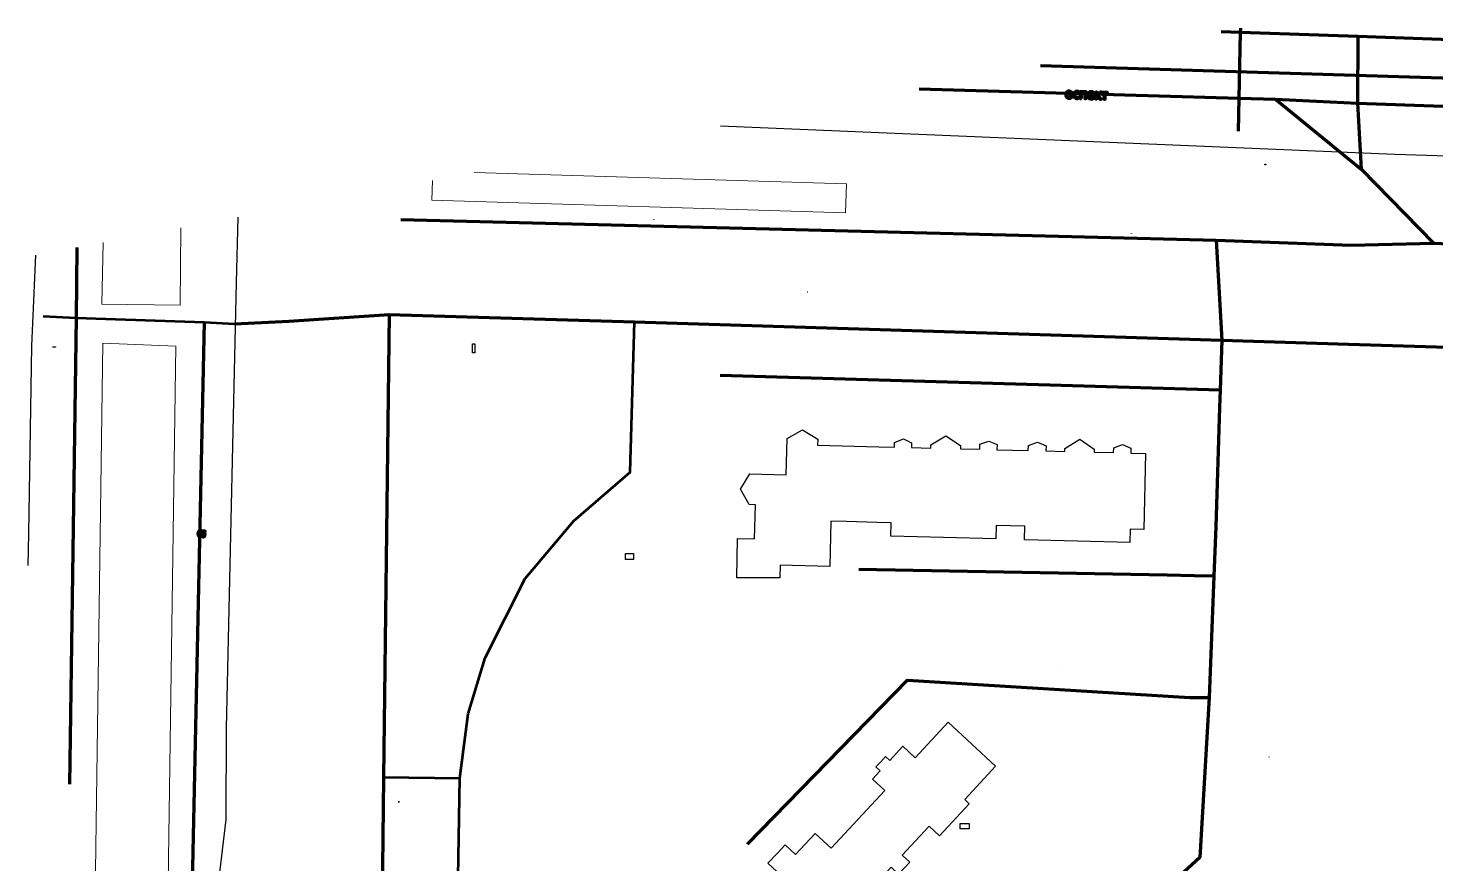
# Model space of a CAD drawing. Header units: centimetres. Extents: x 26.9 to 124.4, y 28.5 to 87.2.
# Drawn here: x 26.88 to 72.88, y 58.66 to 85.98 of the extents above; entities that cross this region are included whole.
import ezdxf
from ezdxf.lldxf.tags import DXFTag

# ---------------------------------------------------------------- set-up
doc = ezdxf.new("R2010")
doc.units = ezdxf.units.CM
doc.header["$MEASUREMENT"] = 0
doc.header["$XCLIPFRAME"] = 0
doc.layers.add('layer 1', color=7, linetype='Continuous')
tags = doc.linetypes.add('New Line11', pattern=[0.5, 0.1, -0.2, 0.1, -0.1]).pattern_tags.tags
tags[10:11] = [DXFTag(74, 4), DXFTag(75, 0), DXFTag(340, '0'), DXFTag(46, 1.0), DXFTag(50, 0.0), DXFTag(44, 0.0), DXFTag(45, 0.0)]
tags[8:9] = [DXFTag(74, 4), DXFTag(75, 0), DXFTag(340, '0'), DXFTag(46, 1.0), DXFTag(50, 0.0), DXFTag(44, 0.0), DXFTag(45, 0.0)]
tags[6:7] = [DXFTag(74, 4), DXFTag(75, 0), DXFTag(340, '0'), DXFTag(46, 1.0), DXFTag(50, 0.0), DXFTag(44, 0.0), DXFTag(45, 0.0)]
tags[4:5] = [DXFTag(74, 4), DXFTag(75, 0), DXFTag(340, '0'), DXFTag(46, 1.0), DXFTag(50, 0.0), DXFTag(44, 0.0), DXFTag(45, 0.0)]
tags = doc.linetypes.add('New Line12', pattern=[0.5, 0.1, -0.2, 0.1, -0.1]).pattern_tags.tags
tags[10:11] = [DXFTag(74, 4), DXFTag(75, 0), DXFTag(340, '0'), DXFTag(46, 1.0), DXFTag(50, 0.0), DXFTag(44, 0.0), DXFTag(45, 0.0)]
tags[8:9] = [DXFTag(74, 4), DXFTag(75, 0), DXFTag(340, '0'), DXFTag(46, 1.0), DXFTag(50, 0.0), DXFTag(44, 0.0), DXFTag(45, 0.0)]
tags[6:7] = [DXFTag(74, 4), DXFTag(75, 0), DXFTag(340, '0'), DXFTag(46, 1.0), DXFTag(50, 0.0), DXFTag(44, 0.0), DXFTag(45, 0.0)]
tags[4:5] = [DXFTag(74, 4), DXFTag(75, 0), DXFTag(340, '0'), DXFTag(46, 1.0), DXFTag(50, 0.0), DXFTag(44, 0.0), DXFTag(45, 0.0)]
tags = doc.linetypes.add('New Line7', pattern=[0.5, 0.1, -0.2, 0.1, -0.1]).pattern_tags.tags
tags[10:11] = [DXFTag(74, 4), DXFTag(75, 0), DXFTag(340, '0'), DXFTag(46, 1.0), DXFTag(50, 0.0), DXFTag(44, 0.0), DXFTag(45, 0.0)]
tags[8:9] = [DXFTag(74, 4), DXFTag(75, 0), DXFTag(340, '0'), DXFTag(46, 1.0), DXFTag(50, 0.0), DXFTag(44, 0.0), DXFTag(45, 0.0)]
tags[6:7] = [DXFTag(74, 4), DXFTag(75, 0), DXFTag(340, '0'), DXFTag(46, 1.0), DXFTag(50, 0.0), DXFTag(44, 0.0), DXFTag(45, 0.0)]
tags[4:5] = [DXFTag(74, 4), DXFTag(75, 0), DXFTag(340, '0'), DXFTag(46, 1.0), DXFTag(50, 0.0), DXFTag(44, 0.0), DXFTag(45, 0.0)]
picture_1 = doc.add_image_def('image7.jpg', size_in_pixel=(188, 11))
picture_2 = doc.add_image_def('image9.jpg', size_in_pixel=(205, 148))
picture_3 = doc.add_image_def('image11.jpg', size_in_pixel=(1392, 1017))
picture_4 = doc.add_image_def('image12.jpg', size_in_pixel=(1546, 904))
picture_5 = doc.add_image_def('image14.jpg', size_in_pixel=(459, 27))
picture_6 = doc.add_image_def('image15.jpg', size_in_pixel=(426, 1501))
picture_7 = doc.add_image_def('image21.jpg', size_in_pixel=(25, 33))
picture_8 = doc.add_image_def('image24.jpg', size_in_pixel=(25, 33))
picture_9 = doc.add_image_def('image25.jpg', size_in_pixel=(25, 33))
picture_10 = doc.add_image_def('image33.jpg', size_in_pixel=(25, 33))
picture_11 = doc.add_image_def('image38.jpg', size_in_pixel=(25, 33))

msp = doc.modelspace()

# ---------------------------------------------------------------- linework, layer by layer
at = {"layer": 'layer 1', "color": 44, "lineweight": 211}
for points, knots in [([(70.333, 85.7), (70.333, 85.7), (66.498, 85.834), (66.498, 85.834), (66.498, 85.834), (66.498, 85.834), (65.862, 85.856), (65.862, 85.856)], [0, 0, 0, 0, 0.333333, 0.333333, 0.333333, 0.333333, 1, 1, 1, 1]), ([(55.996, 83.996), (55.996, 83.996), (66.45, 83.691), (66.45, 83.691), (66.45, 83.691), (66.45, 83.691), (67.639, 83.657), (67.639, 83.657), (67.639, 83.657), (67.639, 83.657), (70.32, 83.52), (70.32, 83.52)], [0, 0, 0, 0, 0.25, 0.25, 0.25, 0.25, 0.5, 0.5, 0.5, 0.5, 1, 1, 1, 1])]:
    msp.add_open_spline(points, degree=3, knots=knots, dxfattribs=at)
at = {"layer": 'layer 1', "color": 41, "lineweight": 211}
for points, knots in [([(70.333, 85.7), (70.333, 85.7), (66.498, 85.834), (66.498, 85.834), (66.498, 85.834), (66.498, 85.834), (65.862, 85.856), (65.862, 85.856)], [0, 0, 0, 0, 0.333333, 0.333333, 0.333333, 0.333333, 1, 1, 1, 1]), ([(55.996, 83.996), (55.996, 83.996), (66.45, 83.691), (66.45, 83.691), (66.45, 83.691), (66.45, 83.691), (67.639, 83.657), (67.639, 83.657), (67.639, 83.657), (67.639, 83.657), (70.32, 83.52), (70.32, 83.52)], [0, 0, 0, 0, 0.25, 0.25, 0.25, 0.25, 0.5, 0.5, 0.5, 0.5, 1, 1, 1, 1])]:
    msp.add_open_spline(points, degree=3, knots=knots, dxfattribs=at)
at = {"layer": 'layer 1', "color": 7, "lineweight": 120}
for points, knots in [([(66.426, 82.609), (66.426, 82.609), (66.45, 83.691), (66.45, 83.691), (66.45, 83.691), (66.45, 83.691), (66.498, 85.834), (66.498, 85.834), (66.498, 85.834), (66.498, 85.834), (66.501, 85.977), (66.501, 85.977)], [0, 0, 0, 0, 0.25, 0.25, 0.25, 0.25, 0.5, 0.5, 0.5, 0.5, 1, 1, 1, 1]), ([(33.623, 76.309), (33.623, 76.309), (35.401, 76.393), (35.401, 76.393), (35.401, 76.393), (35.401, 76.393), (38.679, 76.619), (38.679, 76.619), (38.679, 76.619), (38.679, 76.619), (46.689, 76.371), (46.689, 76.371), (46.689, 76.371), (46.689, 76.371), (65.884, 75.78), (65.884, 75.78), (65.884, 75.78), (65.884, 75.78), (70.02, 75.645), (70.02, 75.645), (70.02, 75.645), (70.02, 75.645), (89.423, 75.052), (89.423, 75.052), (89.423, 75.052), (89.423, 75.052), (90.117, 75.031), (90.117, 75.031), (90.117, 75.031), (90.117, 75.031), (91.102, 75), (91.102, 75), (91.102, 75), (91.102, 75), (100.907, 74.697), (100.907, 74.697), (100.907, 74.697), (100.907, 74.697), (106.338, 74.53), (106.338, 74.53), (106.338, 74.53), (106.338, 74.53), (120.588, 73.664), (120.588, 73.664)], [0, 0, 0, 0, 0.083333, 0.083333, 0.083333, 0.083333, 0.166667, 0.166667, 0.166667, 0.166667, 0.25, 0.25, 0.25, 0.25, 0.333333, 0.333333, 0.333333, 0.333333, 0.416667, 0.416667, 0.416667, 0.416667, 0.5, 0.5, 0.5, 0.5, 0.583333, 0.583333, 0.583333, 0.583333, 0.666667, 0.666667, 0.666667, 0.666667, 0.75, 0.75, 0.75, 0.75, 0.833333, 0.833333, 0.833333, 0.833333, 1, 1, 1, 1]), ([(38.679, 76.619), (38.679, 76.619), (38.494, 61.486), (38.494, 61.486), (38.494, 61.486), (38.494, 61.486), (38.481, 60.474), (38.481, 60.474), (38.481, 60.474), (38.481, 60.474), (38.424, 55.715), (38.424, 55.715), (38.424, 55.715), (38.424, 55.715), (38.397, 53.534), (38.397, 53.534), (38.397, 53.534), (38.397, 53.534), (37.912, 28.497), (37.912, 28.497)], [0, 0, 0, 0, 0.166667, 0.166667, 0.166667, 0.166667, 0.333333, 0.333333, 0.333333, 0.333333, 0.5, 0.5, 0.5, 0.5, 0.666667, 0.666667, 0.666667, 0.666667, 1, 1, 1, 1])]:
    msp.add_open_spline(points, degree=3, knots=knots, dxfattribs=at)
at = {"layer": 'layer 1', "color": 44, "lineweight": 211}
for points in [[(70.333, 85.7), (70.333, 85.7), (70.32, 83.52), (70.32, 83.52)], [(118.647, 83.96), (118.647, 83.96), (70.333, 85.7), (70.333, 85.7)], [(70.32, 83.52), (70.32, 83.52), (119.052, 81.811), (119.052, 81.811)]]:
    msp.add_open_spline(points, degree=3, dxfattribs=at)
at = {"layer": 'layer 1', "color": 41, "lineweight": 211}
for points in [[(70.333, 85.7), (70.333, 85.7), (70.32, 83.52), (70.32, 83.52)], [(118.647, 83.96), (118.647, 83.96), (70.333, 85.7), (70.333, 85.7)], [(70.32, 83.52), (70.32, 83.52), (119.052, 81.811), (119.052, 81.811)]]:
    msp.add_open_spline(points, degree=3, dxfattribs=at)
at = {"layer": 'layer 1', "color": 7, "lineweight": 70}
msp.add_open_spline([(118.84, 82.937), (118.84, 82.937), (59.959, 84.744), (59.959, 84.744)], degree=3, dxfattribs=at)
msp.add_open_spline([(118.84, 82.937), (118.84, 82.937), (59.959, 84.744), (59.959, 84.744)], degree=3, dxfattribs=at)
at = {"layer": 'layer 1', "color": 41, "lineweight": 70}
for points, knots in [([(60.999, 83.799), (60.998, 83.762), (60.988, 83.734), (60.968, 83.713), (60.968, 83.713), (60.949, 83.692), (60.923, 83.683), (60.89, 83.684), (60.89, 83.684), (60.869, 83.684), (60.851, 83.69), (60.836, 83.7), (60.836, 83.7), (60.82, 83.71), (60.808, 83.724), (60.8, 83.742), (60.8, 83.742), (60.792, 83.76), (60.788, 83.781), (60.789, 83.805), (60.789, 83.805), (60.79, 83.842), (60.8, 83.87), (60.82, 83.89), (60.82, 83.89), (60.839, 83.91), (60.865, 83.92), (60.899, 83.919), (60.899, 83.919), (60.931, 83.918), (60.956, 83.907), (60.974, 83.885), (60.974, 83.885), (60.991, 83.864), (61, 83.835), (60.999, 83.799)], [0, 0, 0, 0, 0.1, 0.1, 0.1, 0.1, 0.2, 0.2, 0.2, 0.2, 0.3, 0.3, 0.3, 0.3, 0.4, 0.4, 0.4, 0.4, 0.5, 0.5, 0.5, 0.5, 0.6, 0.6, 0.6, 0.6, 0.7, 0.7, 0.7, 0.7, 0.8, 0.8, 0.8, 0.8, 1, 1, 1, 1]), ([(60.827, 83.804), (60.827, 83.775), (60.832, 83.753), (60.843, 83.738), (60.843, 83.738), (60.853, 83.723), (60.87, 83.715), (60.892, 83.715), (60.892, 83.715), (60.913, 83.714), (60.93, 83.721), (60.942, 83.736), (60.942, 83.736), (60.954, 83.75), (60.96, 83.772), (60.96, 83.8), (60.96, 83.8), (60.961, 83.829), (60.956, 83.85), (60.945, 83.865), (60.945, 83.865), (60.934, 83.88), (60.918, 83.888), (60.897, 83.888), (60.897, 83.888), (60.852, 83.89), (60.829, 83.861), (60.827, 83.804)], [0, 0, 0, 0, 0.125, 0.125, 0.125, 0.125, 0.25, 0.25, 0.25, 0.25, 0.375, 0.375, 0.375, 0.375, 0.5, 0.5, 0.5, 0.5, 0.625, 0.625, 0.625, 0.625, 0.75, 0.75, 0.75, 0.75, 1, 1, 1, 1]), ([(61.145, 83.676), (61.113, 83.677), (61.087, 83.688), (61.07, 83.708), (61.07, 83.708), (61.052, 83.729), (61.044, 83.759), (61.045, 83.796), (61.045, 83.796), (61.046, 83.834), (61.056, 83.863), (61.076, 83.882), (61.076, 83.882), (61.095, 83.902), (61.122, 83.912), (61.155, 83.911), (61.155, 83.911), (61.166, 83.911), (61.177, 83.909), (61.188, 83.907), (61.188, 83.907), (61.198, 83.905), (61.207, 83.902), (61.214, 83.898), (61.214, 83.898), (61.214, 83.898), (61.202, 83.867), (61.202, 83.867), (61.202, 83.867), (61.183, 83.875), (61.167, 83.878), (61.154, 83.879), (61.154, 83.879), (61.13, 83.879), (61.113, 83.873), (61.101, 83.859), (61.101, 83.859), (61.09, 83.844), (61.084, 83.823), (61.084, 83.795), (61.084, 83.795), (61.083, 83.768), (61.087, 83.747), (61.098, 83.732), (61.098, 83.732), (61.108, 83.717), (61.125, 83.709), (61.146, 83.709), (61.146, 83.709), (61.166, 83.708), (61.185, 83.712), (61.205, 83.72), (61.205, 83.72), (61.205, 83.72), (61.204, 83.687), (61.204, 83.687), (61.204, 83.687), (61.188, 83.679), (61.169, 83.675), (61.145, 83.676)], [0, 0, 0, 0, 0.0625, 0.0625, 0.0625, 0.0625, 0.125, 0.125, 0.125, 0.125, 0.1875, 0.1875, 0.1875, 0.1875, 0.25, 0.25, 0.25, 0.25, 0.3125, 0.3125, 0.3125, 0.3125, 0.375, 0.375, 0.375, 0.375, 0.4375, 0.4375, 0.4375, 0.4375, 0.5, 0.5, 0.5, 0.5, 0.5625, 0.5625, 0.5625, 0.5625, 0.625, 0.625, 0.625, 0.625, 0.6875, 0.6875, 0.6875, 0.6875, 0.75, 0.75, 0.75, 0.75, 0.8125, 0.8125, 0.8125, 0.8125, 0.875, 0.875, 0.875, 0.875, 1, 1, 1, 1]), ([(61.295, 83.677), (61.295, 83.677), (61.257, 83.677), (61.257, 83.677), (61.257, 83.677), (61.257, 83.677), (61.264, 83.904), (61.264, 83.904), (61.264, 83.904), (61.264, 83.904), (61.456, 83.899), (61.456, 83.899), (61.456, 83.899), (61.456, 83.899), (61.449, 83.672), (61.449, 83.672), (61.449, 83.672), (61.449, 83.672), (61.412, 83.673), (61.412, 83.673), (61.412, 83.673), (61.412, 83.673), (61.418, 83.868), (61.418, 83.868), (61.418, 83.868), (61.418, 83.868), (61.301, 83.872), (61.301, 83.872), (61.301, 83.872), (61.301, 83.872), (61.295, 83.677), (61.295, 83.677)], [0, 0, 0, 0, 0.111111, 0.111111, 0.111111, 0.111111, 0.222222, 0.222222, 0.222222, 0.222222, 0.333333, 0.333333, 0.333333, 0.333333, 0.444444, 0.444444, 0.444444, 0.444444, 0.555556, 0.555556, 0.555556, 0.555556, 0.666667, 0.666667, 0.666667, 0.666667, 0.777778, 0.777778, 0.777778, 0.777778, 1, 1, 1, 1]), ([(61.617, 83.662), (61.584, 83.663), (61.558, 83.674), (61.539, 83.696), (61.539, 83.696), (61.52, 83.717), (61.511, 83.746), (61.512, 83.782), (61.512, 83.782), (61.513, 83.818), (61.523, 83.847), (61.542, 83.868), (61.542, 83.868), (61.561, 83.889), (61.586, 83.899), (61.616, 83.898), (61.616, 83.898), (61.645, 83.897), (61.667, 83.887), (61.684, 83.868), (61.684, 83.868), (61.7, 83.85), (61.707, 83.825), (61.707, 83.794), (61.707, 83.794), (61.707, 83.794), (61.706, 83.771), (61.706, 83.771), (61.706, 83.771), (61.706, 83.771), (61.55, 83.775), (61.55, 83.775), (61.55, 83.775), (61.55, 83.75), (61.556, 83.73), (61.569, 83.716), (61.569, 83.716), (61.581, 83.702), (61.598, 83.695), (61.62, 83.694), (61.62, 83.694), (61.633, 83.694), (61.644, 83.695), (61.655, 83.697), (61.655, 83.697), (61.666, 83.699), (61.679, 83.702), (61.694, 83.708), (61.694, 83.708), (61.694, 83.708), (61.692, 83.675), (61.692, 83.675), (61.692, 83.675), (61.68, 83.671), (61.668, 83.667), (61.657, 83.665), (61.657, 83.665), (61.646, 83.663), (61.632, 83.662), (61.617, 83.662)], [0, 0, 0, 0, 0.0625, 0.0625, 0.0625, 0.0625, 0.125, 0.125, 0.125, 0.125, 0.1875, 0.1875, 0.1875, 0.1875, 0.25, 0.25, 0.25, 0.25, 0.3125, 0.3125, 0.3125, 0.3125, 0.375, 0.375, 0.375, 0.375, 0.4375, 0.4375, 0.4375, 0.4375, 0.5, 0.5, 0.5, 0.5, 0.5625, 0.5625, 0.5625, 0.5625, 0.625, 0.625, 0.625, 0.625, 0.6875, 0.6875, 0.6875, 0.6875, 0.75, 0.75, 0.75, 0.75, 0.8125, 0.8125, 0.8125, 0.8125, 0.875, 0.875, 0.875, 0.875, 1, 1, 1, 1]), ([(61.615, 83.868), (61.597, 83.868), (61.583, 83.863), (61.572, 83.852), (61.572, 83.852), (61.562, 83.841), (61.555, 83.825), (61.553, 83.804), (61.553, 83.804), (61.553, 83.804), (61.668, 83.801), (61.668, 83.801), (61.668, 83.801), (61.669, 83.822), (61.664, 83.839), (61.655, 83.85), (61.655, 83.85), (61.646, 83.861), (61.632, 83.867), (61.615, 83.868)], [0, 0, 0, 0, 0.166667, 0.166667, 0.166667, 0.166667, 0.333333, 0.333333, 0.333333, 0.333333, 0.5, 0.5, 0.5, 0.5, 0.666667, 0.666667, 0.666667, 0.666667, 1, 1, 1, 1]), ([(61.901, 83.886), (61.901, 83.886), (61.942, 83.884), (61.942, 83.884), (61.942, 83.884), (61.942, 83.884), (61.842, 83.778), (61.842, 83.778), (61.842, 83.778), (61.842, 83.778), (61.943, 83.657), (61.943, 83.657), (61.943, 83.657), (61.943, 83.657), (61.9, 83.659), (61.9, 83.659), (61.9, 83.659), (61.9, 83.659), (61.801, 83.777), (61.801, 83.777), (61.801, 83.777), (61.801, 83.777), (61.798, 83.662), (61.798, 83.662), (61.798, 83.662), (61.798, 83.662), (61.76, 83.663), (61.76, 83.663), (61.76, 83.663), (61.76, 83.663), (61.767, 83.889), (61.767, 83.889), (61.767, 83.889), (61.767, 83.889), (61.804, 83.889), (61.804, 83.889), (61.804, 83.889), (61.804, 83.889), (61.801, 83.779), (61.801, 83.779), (61.801, 83.779), (61.801, 83.779), (61.901, 83.886), (61.901, 83.886)], [0, 0, 0, 0, 0.083333, 0.083333, 0.083333, 0.083333, 0.166667, 0.166667, 0.166667, 0.166667, 0.25, 0.25, 0.25, 0.25, 0.333333, 0.333333, 0.333333, 0.333333, 0.416667, 0.416667, 0.416667, 0.416667, 0.5, 0.5, 0.5, 0.5, 0.583333, 0.583333, 0.583333, 0.583333, 0.666667, 0.666667, 0.666667, 0.666667, 0.75, 0.75, 0.75, 0.75, 0.833333, 0.833333, 0.833333, 0.833333, 1, 1, 1, 1]), ([(62.147, 83.847), (62.147, 83.847), (62.072, 83.849), (62.072, 83.849), (62.072, 83.849), (62.072, 83.849), (62.067, 83.654), (62.067, 83.654), (62.067, 83.654), (62.067, 83.654), (62.03, 83.655), (62.03, 83.655), (62.03, 83.655), (62.03, 83.655), (62.036, 83.85), (62.036, 83.85), (62.036, 83.85), (62.036, 83.85), (61.962, 83.853), (61.962, 83.853), (61.962, 83.853), (61.962, 83.853), (61.963, 83.884), (61.963, 83.884), (61.963, 83.884), (61.963, 83.884), (62.148, 83.878), (62.148, 83.878), (62.148, 83.878), (62.148, 83.878), (62.147, 83.847), (62.147, 83.847)], [0, 0, 0, 0, 0.111111, 0.111111, 0.111111, 0.111111, 0.222222, 0.222222, 0.222222, 0.222222, 0.333333, 0.333333, 0.333333, 0.333333, 0.444444, 0.444444, 0.444444, 0.444444, 0.555556, 0.555556, 0.555556, 0.555556, 0.666667, 0.666667, 0.666667, 0.666667, 0.777778, 0.777778, 0.777778, 0.777778, 1, 1, 1, 1])]:
    msp.add_open_spline(points, degree=3, knots=knots, dxfattribs=at)
at = {"layer": 'layer 1', "color": 9, "lineweight": 211}
for points in [[(67.639, 83.657), (67.639, 83.657), (70.435, 81.37), (70.435, 81.37)], [(65.831, 74.143), (65.831, 74.143), (49.488, 74.626), (49.488, 74.626)]]:
    msp.add_open_spline(points, degree=3, dxfattribs=at)
at = {"layer": 'layer 1', "color": 7, "lineweight": 211}
for points in [[(67.639, 83.657), (67.639, 83.657), (70.435, 81.37), (70.435, 81.37)], [(65.831, 74.143), (65.831, 74.143), (49.488, 74.626), (49.488, 74.626)]]:
    msp.add_open_spline(points, degree=3, dxfattribs=at)
at = {"layer": 'layer 1', "color": 9, "lineweight": 211}
for points, knots in [([(70.32, 83.52), (70.32, 83.52), (70.435, 81.37), (70.435, 81.37), (70.435, 81.37), (70.435, 81.37), (72.8, 78.945), (72.8, 78.945)], [0, 0, 0, 0, 0.333333, 0.333333, 0.333333, 0.333333, 1, 1, 1, 1]), ([(39.06, 79.725), (39.06, 79.725), (65.695, 79.05), (65.695, 79.05), (65.695, 79.05), (65.695, 79.05), (70.108, 78.884), (70.108, 78.884), (70.108, 78.884), (70.108, 78.884), (72.8, 78.945), (72.8, 78.945), (72.8, 78.945), (72.8, 78.945), (73.855, 78.901), (73.855, 78.901), (73.855, 78.901), (73.855, 78.901), (90.203, 78.144), (90.203, 78.144), (90.203, 78.144), (90.203, 78.144), (93.857, 78.03), (93.857, 78.03), (93.857, 78.03), (93.857, 78.03), (100.314, 77.832), (100.314, 77.832), (100.314, 77.832), (100.314, 77.832), (106.423, 77.643), (106.423, 77.643), (106.423, 77.643), (106.423, 77.643), (120.009, 76.736), (120.009, 76.736)], [0, 0, 0, 0, 0.1, 0.1, 0.1, 0.1, 0.2, 0.2, 0.2, 0.2, 0.3, 0.3, 0.3, 0.3, 0.4, 0.4, 0.4, 0.4, 0.5, 0.5, 0.5, 0.5, 0.6, 0.6, 0.6, 0.6, 0.7, 0.7, 0.7, 0.7, 0.8, 0.8, 0.8, 0.8, 1, 1, 1, 1]), ([(65.695, 79.05), (65.695, 79.05), (65.884, 75.78), (65.884, 75.78), (65.884, 75.78), (65.884, 75.78), (65.831, 74.143), (65.831, 74.143), (65.831, 74.143), (65.831, 74.143), (65.812, 73.575), (65.812, 73.575), (65.812, 73.575), (65.812, 73.575), (65.684, 69.682), (65.684, 69.682), (65.684, 69.682), (65.684, 69.682), (65.623, 68.06), (65.623, 68.06), (65.623, 68.06), (65.623, 68.06), (65.471, 64.089), (65.471, 64.089), (65.471, 64.089), (65.471, 64.089), (65.166, 58.862), (65.166, 58.862), (65.166, 58.862), (65.166, 58.862), (57.304, 51.649), (57.304, 51.649), (57.304, 51.649), (57.304, 51.649), (55.916, 50.38), (55.916, 50.38), (55.916, 50.38), (55.916, 50.38), (53.843, 48.38), (53.843, 48.38)], [0, 0, 0, 0, 0.090909, 0.090909, 0.090909, 0.090909, 0.181818, 0.181818, 0.181818, 0.181818, 0.272727, 0.272727, 0.272727, 0.272727, 0.363636, 0.363636, 0.363636, 0.363636, 0.454545, 0.454545, 0.454545, 0.454545, 0.545455, 0.545455, 0.545455, 0.545455, 0.636364, 0.636364, 0.636364, 0.636364, 0.727273, 0.727273, 0.727273, 0.727273, 0.818182, 0.818182, 0.818182, 0.818182, 1, 1, 1, 1]), ([(65.623, 68.06), (65.623, 68.06), (64.984, 68.072), (64.984, 68.072), (64.984, 68.072), (64.984, 68.072), (64.099, 68.089), (64.099, 68.089), (64.099, 68.089), (64.099, 68.089), (54.02, 68.277), (54.02, 68.277)], [0, 0, 0, 0, 0.25, 0.25, 0.25, 0.25, 0.5, 0.5, 0.5, 0.5, 1, 1, 1, 1]), ([(50.386, 59.297), (50.386, 59.297), (55.611, 64.659), (55.611, 64.659), (55.611, 64.659), (55.611, 64.659), (64.839, 64.097), (64.839, 64.097), (64.839, 64.097), (64.839, 64.097), (65.471, 64.089), (65.471, 64.089)], [0, 0, 0, 0, 0.25, 0.25, 0.25, 0.25, 0.5, 0.5, 0.5, 0.5, 1, 1, 1, 1])]:
    msp.add_open_spline(points, degree=3, knots=knots, dxfattribs=at)
at = {"layer": 'layer 1', "color": 7, "lineweight": 211}
for points, knots in [([(70.32, 83.52), (70.32, 83.52), (70.435, 81.37), (70.435, 81.37), (70.435, 81.37), (70.435, 81.37), (72.8, 78.945), (72.8, 78.945)], [0, 0, 0, 0, 0.333333, 0.333333, 0.333333, 0.333333, 1, 1, 1, 1]), ([(39.06, 79.725), (39.06, 79.725), (65.695, 79.05), (65.695, 79.05), (65.695, 79.05), (65.695, 79.05), (70.108, 78.884), (70.108, 78.884), (70.108, 78.884), (70.108, 78.884), (72.8, 78.945), (72.8, 78.945), (72.8, 78.945), (72.8, 78.945), (73.855, 78.901), (73.855, 78.901), (73.855, 78.901), (73.855, 78.901), (90.203, 78.144), (90.203, 78.144), (90.203, 78.144), (90.203, 78.144), (93.857, 78.03), (93.857, 78.03), (93.857, 78.03), (93.857, 78.03), (100.314, 77.832), (100.314, 77.832), (100.314, 77.832), (100.314, 77.832), (106.423, 77.643), (106.423, 77.643), (106.423, 77.643), (106.423, 77.643), (120.009, 76.736), (120.009, 76.736)], [0, 0, 0, 0, 0.1, 0.1, 0.1, 0.1, 0.2, 0.2, 0.2, 0.2, 0.3, 0.3, 0.3, 0.3, 0.4, 0.4, 0.4, 0.4, 0.5, 0.5, 0.5, 0.5, 0.6, 0.6, 0.6, 0.6, 0.7, 0.7, 0.7, 0.7, 0.8, 0.8, 0.8, 0.8, 1, 1, 1, 1]), ([(28.473, 78.807), (28.473, 78.807), (28.448, 76.507), (28.448, 76.507), (28.448, 76.507), (28.448, 76.507), (28.224, 61.264), (28.224, 61.264)], [0, 0, 0, 0, 0.333333, 0.333333, 0.333333, 0.333333, 1, 1, 1, 1]), ([(65.695, 79.05), (65.695, 79.05), (65.884, 75.78), (65.884, 75.78), (65.884, 75.78), (65.884, 75.78), (65.831, 74.143), (65.831, 74.143), (65.831, 74.143), (65.831, 74.143), (65.812, 73.575), (65.812, 73.575), (65.812, 73.575), (65.812, 73.575), (65.684, 69.682), (65.684, 69.682), (65.684, 69.682), (65.684, 69.682), (65.623, 68.06), (65.623, 68.06), (65.623, 68.06), (65.623, 68.06), (65.471, 64.089), (65.471, 64.089), (65.471, 64.089), (65.471, 64.089), (65.166, 58.862), (65.166, 58.862), (65.166, 58.862), (65.166, 58.862), (57.304, 51.649), (57.304, 51.649), (57.304, 51.649), (57.304, 51.649), (55.916, 50.38), (55.916, 50.38), (55.916, 50.38), (55.916, 50.38), (53.843, 48.38), (53.843, 48.38)], [0, 0, 0, 0, 0.090909, 0.090909, 0.090909, 0.090909, 0.181818, 0.181818, 0.181818, 0.181818, 0.272727, 0.272727, 0.272727, 0.272727, 0.363636, 0.363636, 0.363636, 0.363636, 0.454545, 0.454545, 0.454545, 0.454545, 0.545455, 0.545455, 0.545455, 0.545455, 0.636364, 0.636364, 0.636364, 0.636364, 0.727273, 0.727273, 0.727273, 0.727273, 0.818182, 0.818182, 0.818182, 0.818182, 1, 1, 1, 1]), ([(31.834, 42.118), (31.834, 42.118), (32.16, 53.955), (32.16, 53.955), (32.16, 53.955), (32.16, 53.955), (32.637, 76.367), (32.637, 76.367)], [0, 0, 0, 0, 0.333333, 0.333333, 0.333333, 0.333333, 1, 1, 1, 1]), ([(65.623, 68.06), (65.623, 68.06), (64.984, 68.072), (64.984, 68.072), (64.984, 68.072), (64.984, 68.072), (64.099, 68.089), (64.099, 68.089), (64.099, 68.089), (64.099, 68.089), (54.02, 68.277), (54.02, 68.277)], [0, 0, 0, 0, 0.25, 0.25, 0.25, 0.25, 0.5, 0.5, 0.5, 0.5, 1, 1, 1, 1]), ([(50.386, 59.297), (50.386, 59.297), (55.611, 64.659), (55.611, 64.659), (55.611, 64.659), (55.611, 64.659), (64.839, 64.097), (64.839, 64.097), (64.839, 64.097), (64.839, 64.097), (65.471, 64.089), (65.471, 64.089)], [0, 0, 0, 0, 0.25, 0.25, 0.25, 0.25, 0.5, 0.5, 0.5, 0.5, 1, 1, 1, 1])]:
    msp.add_open_spline(points, degree=3, knots=knots, dxfattribs=at)
at = {"layer": 'layer 1', "color": 9, "lineweight": 25}
for points, knots in [([(119.332, 80.33), (119.332, 80.33), (71.539, 81.85), (71.539, 81.85), (71.539, 81.85), (71.539, 81.85), (49.501, 82.772), (49.501, 82.772)], [0, 0, 0, 0, 0.333333, 0.333333, 0.333333, 0.333333, 1, 1, 1, 1]), ([(33.731, 79.799), (33.731, 79.799), (33.676, 77.662), (33.676, 77.662), (33.676, 77.662), (33.676, 77.662), (33.352, 63.091), (33.352, 63.091), (33.352, 63.091), (33.352, 63.091), (33.342, 60.109), (33.342, 60.109), (33.342, 60.109), (33.342, 60.109), (32.991, 57.182), (32.991, 57.182), (32.991, 57.182), (32.991, 57.182), (32.643, 54.558), (32.643, 54.558), (32.643, 54.558), (32.643, 54.558), (32.363, 39.309), (32.363, 39.309)], [0, 0, 0, 0, 0.142857, 0.142857, 0.142857, 0.142857, 0.285714, 0.285714, 0.285714, 0.285714, 0.428571, 0.428571, 0.428571, 0.428571, 0.571429, 0.571429, 0.571429, 0.571429, 0.714286, 0.714286, 0.714286, 0.714286, 1, 1, 1, 1]), ([(26.878, 68.405), (26.878, 68.405), (26.895, 69.46), (26.895, 69.46), (26.895, 69.46), (26.895, 69.46), (26.998, 75.594), (26.998, 75.594), (26.998, 75.594), (26.998, 75.594), (27.125, 78.553), (27.125, 78.553)], [0, 0, 0, 0, 0.25, 0.25, 0.25, 0.25, 0.5, 0.5, 0.5, 0.5, 1, 1, 1, 1])]:
    msp.add_open_spline(points, degree=3, knots=knots, dxfattribs=at)
at = {"layer": 'layer 1', "color": 35, "lineweight": 9}
msp.add_open_spline([(40.073, 80.353), (40.073, 80.353), (53.59, 79.941), (53.59, 79.941), (53.59, 79.941), (53.59, 79.941), (53.619, 80.884), (53.619, 80.884), (53.619, 80.884), (53.619, 80.884), (41.454, 81.255), (41.454, 81.255)], degree=3, knots=[0, 0, 0, 0, 0.25, 0.25, 0.25, 0.25, 0.5, 0.5, 0.5, 0.5, 1, 1, 1, 1], dxfattribs=at)
msp.add_open_spline([(40.092, 80.998), (40.092, 80.998), (40.073, 80.353), (40.073, 80.353)], degree=3, dxfattribs=at)
at = {"layer": 'layer 1', "color": 250, "lineweight": 15}
for points, knots in [([(29.28, 76.954), (29.28, 76.954), (31.844, 76.925), (31.844, 76.925), (31.844, 76.925), (31.844, 76.925), (31.862, 79.446), (31.862, 79.446)], [0, 0, 0, 0, 0.333333, 0.333333, 0.333333, 0.333333, 1, 1, 1, 1]), ([(31.271, 45.104), (31.271, 45.104), (31.704, 75.575), (31.704, 75.575), (31.704, 75.575), (31.704, 75.575), (29.313, 75.674), (29.313, 75.674), (29.313, 75.674), (29.313, 75.674), (29.054, 56.861), (29.054, 56.861)], [0, 0, 0, 0, 0.25, 0.25, 0.25, 0.25, 0.5, 0.5, 0.5, 0.5, 1, 1, 1, 1])]:
    msp.add_open_spline(points, degree=3, knots=knots, dxfattribs=at)
at = {"layer": 'layer 1', "color": 252, "lineweight": 211}
for points in [[(28.473, 78.807), (28.473, 78.807), (28.448, 76.507), (28.448, 76.507), (28.448, 76.507), (28.448, 76.507), (28.224, 61.264), (28.224, 61.264)], [(31.834, 42.118), (31.834, 42.118), (32.16, 53.955), (32.16, 53.955), (32.16, 53.955), (32.16, 53.955), (32.637, 76.367), (32.637, 76.367)]]:
    msp.add_open_spline(points, degree=3, knots=[0, 0, 0, 0, 0.333333, 0.333333, 0.333333, 0.333333, 1, 1, 1, 1], dxfattribs=at)
at = {"layer": 'layer 1', "color": 250, "lineweight": 15}
msp.add_open_spline([(29.332, 78.969), (29.332, 78.969), (29.28, 76.954), (29.28, 76.954)], degree=3, dxfattribs=at)
at = {"layer": 'layer 1', "color": 11, "linetype": 'New Line11', "lineweight": 53}
msp.add_open_spline([(27.363, 76.558), (27.363, 76.558), (28.448, 76.507), (28.448, 76.507), (28.448, 76.507), (28.448, 76.507), (32.637, 76.367), (32.637, 76.367), (32.637, 76.367), (32.637, 76.367), (33.623, 76.309), (33.623, 76.309)], degree=3, knots=[0, 0, 0, 0, 0.25, 0.25, 0.25, 0.25, 0.5, 0.5, 0.5, 0.5, 1, 1, 1, 1], dxfattribs=at)
at = {"layer": 'layer 1', "color": 11, "linetype": 'New Line12', "lineweight": 53}
msp.add_open_spline([(40.886, 55.65), (40.886, 55.65), (40.982, 61.454), (40.982, 61.454), (40.982, 61.454), (40.982, 61.454), (41.251, 63.559), (41.251, 63.559), (41.251, 63.559), (41.251, 63.559), (41.807, 65.393), (41.807, 65.393), (41.807, 65.393), (41.807, 65.393), (43.12, 67.983), (43.12, 67.983), (43.12, 67.983), (43.12, 67.983), (44.71, 69.867), (44.71, 69.867), (44.71, 69.867), (44.71, 69.867), (46.554, 71.458), (46.554, 71.458), (46.554, 71.458), (46.554, 71.458), (46.689, 76.371), (46.689, 76.371)], degree=3, knots=[0, 0, 0, 0, 0.125, 0.125, 0.125, 0.125, 0.25, 0.25, 0.25, 0.25, 0.375, 0.375, 0.375, 0.375, 0.5, 0.5, 0.5, 0.5, 0.625, 0.625, 0.625, 0.625, 0.75, 0.75, 0.75, 0.75, 1, 1, 1, 1], dxfattribs=at)
at = {"layer": 'layer 1', "color": 253, "lineweight": 25}
for points, knots in [([(50.038, 68.006), (50.038, 68.006), (51.438, 68.004), (51.438, 68.004), (51.438, 68.004), (51.438, 68.004), (51.449, 68.418), (51.449, 68.418), (51.449, 68.418), (51.449, 68.418), (53.071, 68.374), (53.071, 68.374), (53.071, 68.374), (53.071, 68.374), (53.11, 69.857), (53.11, 69.857), (53.11, 69.857), (53.11, 69.857), (53.617, 69.844), (53.617, 69.844), (53.617, 69.844), (53.617, 69.844), (54.616, 69.818), (54.616, 69.818), (54.616, 69.818), (54.616, 69.818), (55.076, 69.807), (55.076, 69.807), (55.076, 69.807), (55.076, 69.807), (55.065, 69.366), (55.065, 69.366), (55.065, 69.366), (55.065, 69.366), (56.794, 69.32), (56.794, 69.32), (56.794, 69.32), (56.794, 69.32), (58.503, 69.276), (58.503, 69.276), (58.503, 69.276), (58.503, 69.276), (58.515, 69.716), (58.515, 69.716), (58.515, 69.716), (58.515, 69.716), (59.45, 69.692), (59.45, 69.692), (59.45, 69.692), (59.45, 69.692), (59.438, 69.251), (59.438, 69.251), (59.438, 69.251), (59.438, 69.251), (61.163, 69.206), (61.163, 69.206), (61.163, 69.206), (61.163, 69.206), (62.881, 69.161), (62.881, 69.161), (62.881, 69.161), (62.881, 69.161), (62.893, 69.602), (62.893, 69.602), (62.893, 69.602), (62.893, 69.602), (63.331, 69.591), (63.331, 69.591), (63.331, 69.591), (63.331, 69.591), (63.39, 72.075), (63.39, 72.075), (63.39, 72.075), (63.39, 72.075), (62.908, 72.086), (62.908, 72.086), (62.908, 72.086), (62.908, 72.086), (62.912, 72.241), (62.912, 72.241), (62.912, 72.241), (62.912, 72.241), (62.636, 72.363), (62.636, 72.363), (62.636, 72.363), (62.636, 72.363), (62.351, 72.253), (62.351, 72.253), (62.351, 72.253), (62.351, 72.253), (62.348, 72.101), (62.348, 72.101), (62.348, 72.101), (62.348, 72.101), (61.714, 72.116), (61.714, 72.116), (61.714, 72.116), (61.714, 72.116), (61.716, 72.213), (61.716, 72.213), (61.716, 72.213), (61.716, 72.213), (61.239, 72.534), (61.239, 72.534), (61.239, 72.534), (61.239, 72.534), (60.755, 72.237), (60.755, 72.237), (60.755, 72.237), (60.755, 72.237), (60.751, 72.14), (60.751, 72.14), (60.751, 72.14), (60.751, 72.14), (60.136, 72.156), (60.136, 72.156), (60.136, 72.156), (60.136, 72.156), (60.141, 72.317), (60.141, 72.317), (60.141, 72.317), (60.141, 72.317), (59.862, 72.436), (59.862, 72.436), (59.862, 72.436), (59.862, 72.436), (59.563, 72.331), (59.563, 72.331), (59.563, 72.331), (59.563, 72.331), (59.56, 72.169), (59.56, 72.169), (59.56, 72.169), (59.56, 72.169), (58.534, 72.196), (58.534, 72.196), (58.534, 72.196), (58.534, 72.196), (58.538, 72.361), (58.538, 72.361), (58.538, 72.361), (58.538, 72.361), (58.267, 72.478), (58.267, 72.478), (58.267, 72.478), (58.267, 72.478), (57.977, 72.373), (57.977, 72.373), (57.977, 72.373), (57.977, 72.373), (57.973, 72.208), (57.973, 72.208), (57.973, 72.208), (57.973, 72.208), (57.343, 72.224), (57.343, 72.224), (57.343, 72.224), (57.343, 72.224), (57.345, 72.328), (57.345, 72.328), (57.345, 72.328), (57.345, 72.328), (56.868, 72.647), (56.868, 72.647), (56.868, 72.647), (56.868, 72.647), (56.378, 72.352), (56.378, 72.352), (56.378, 72.352), (56.378, 72.352), (56.376, 72.248), (56.376, 72.248), (56.376, 72.248), (56.376, 72.248), (55.743, 72.264), (55.743, 72.264), (55.743, 72.264), (55.743, 72.264), (55.747, 72.424), (55.747, 72.424), (55.747, 72.424), (55.747, 72.424), (55.482, 72.546), (55.482, 72.546), (55.482, 72.546), (55.482, 72.546), (55.186, 72.434), (55.186, 72.434), (55.186, 72.434), (55.186, 72.434), (55.183, 72.279), (55.183, 72.279), (55.183, 72.279), (55.183, 72.279), (54.679, 72.291), (54.679, 72.291), (54.679, 72.291), (54.679, 72.291), (52.674, 72.34), (52.674, 72.34), (52.674, 72.34), (52.674, 72.34), (52.68, 72.538), (52.68, 72.538), (52.68, 72.538), (52.68, 72.538), (52.179, 72.843), (52.179, 72.843), (52.179, 72.843), (52.179, 72.843), (51.677, 72.559), (51.677, 72.559), (51.677, 72.559), (51.677, 72.559), (51.648, 71.375), (51.648, 71.375), (51.648, 71.375), (51.648, 71.375), (50.462, 71.403), (50.462, 71.403), (50.462, 71.403), (50.462, 71.403), (50.161, 70.904), (50.161, 70.904), (50.161, 70.904), (50.161, 70.904), (50.442, 70.4), (50.442, 70.4), (50.442, 70.4), (50.442, 70.4), (50.641, 70.393), (50.641, 70.393), (50.641, 70.393), (50.641, 70.393), (50.611, 69.283), (50.611, 69.283), (50.611, 69.283), (50.611, 69.283), (50.053, 69.296), (50.053, 69.296), (50.053, 69.296), (50.053, 69.296), (50.038, 68.006), (50.038, 68.006)], [0, 0, 0, 0, 0.016129, 0.016129, 0.016129, 0.016129, 0.032258, 0.032258, 0.032258, 0.032258, 0.048387, 0.048387, 0.048387, 0.048387, 0.064516, 0.064516, 0.064516, 0.064516, 0.080645, 0.080645, 0.080645, 0.080645, 0.096774, 0.096774, 0.096774, 0.096774, 0.112903, 0.112903, 0.112903, 0.112903, 0.129032, 0.129032, 0.129032, 0.129032, 0.145161, 0.145161, 0.145161, 0.145161, 0.16129, 0.16129, 0.16129, 0.16129, 0.177419, 0.177419, 0.177419, 0.177419, 0.193548, 0.193548, 0.193548, 0.193548, 0.209677, 0.209677, 0.209677, 0.209677, 0.225806, 0.225806, 0.225806, 0.225806, 0.241935, 0.241935, 0.241935, 0.241935, 0.258065, 0.258065, 0.258065, 0.258065, 0.274194, 0.274194, 0.274194, 0.274194, 0.290323, 0.290323, 0.290323, 0.290323, 0.306452, 0.306452, 0.306452, 0.306452, 0.322581, 0.322581, 0.322581, 0.322581, 0.33871, 0.33871, 0.33871, 0.33871, 0.354839, 0.354839, 0.354839, 0.354839, 0.370968, 0.370968, 0.370968, 0.370968, 0.387097, 0.387097, 0.387097, 0.387097, 0.403226, 0.403226, 0.403226, 0.403226, 0.419355, 0.419355, 0.419355, 0.419355, 0.435484, 0.435484, 0.435484, 0.435484, 0.451613, 0.451613, 0.451613, 0.451613, 0.467742, 0.467742, 0.467742, 0.467742, 0.483871, 0.483871, 0.483871, 0.483871, 0.5, 0.5, 0.5, 0.5, 0.516129, 0.516129, 0.516129, 0.516129, 0.532258, 0.532258, 0.532258, 0.532258, 0.548387, 0.548387, 0.548387, 0.548387, 0.564516, 0.564516, 0.564516, 0.564516, 0.580645, 0.580645, 0.580645, 0.580645, 0.596774, 0.596774, 0.596774, 0.596774, 0.612903, 0.612903, 0.612903, 0.612903, 0.629032, 0.629032, 0.629032, 0.629032, 0.645161, 0.645161, 0.645161, 0.645161, 0.66129, 0.66129, 0.66129, 0.66129, 0.677419, 0.677419, 0.677419, 0.677419, 0.693548, 0.693548, 0.693548, 0.693548, 0.709677, 0.709677, 0.709677, 0.709677, 0.725806, 0.725806, 0.725806, 0.725806, 0.741935, 0.741935, 0.741935, 0.741935, 0.758065, 0.758065, 0.758065, 0.758065, 0.774194, 0.774194, 0.774194, 0.774194, 0.790323, 0.790323, 0.790323, 0.790323, 0.806452, 0.806452, 0.806452, 0.806452, 0.822581, 0.822581, 0.822581, 0.822581, 0.83871, 0.83871, 0.83871, 0.83871, 0.854839, 0.854839, 0.854839, 0.854839, 0.870968, 0.870968, 0.870968, 0.870968, 0.887097, 0.887097, 0.887097, 0.887097, 0.903226, 0.903226, 0.903226, 0.903226, 0.919355, 0.919355, 0.919355, 0.919355, 0.935484, 0.935484, 0.935484, 0.935484, 0.951613, 0.951613, 0.951613, 0.951613, 0.967742, 0.967742, 0.967742, 0.967742, 1, 1, 1, 1]), ([(51.088, 56.985), (51.088, 56.985), (52.696, 55.488), (52.696, 55.488), (52.696, 55.488), (52.696, 55.488), (53.542, 56.397), (53.542, 56.397), (53.542, 56.397), (53.542, 56.397), (53.66, 56.287), (53.66, 56.287), (53.66, 56.287), (53.66, 56.287), (54.712, 57.421), (54.712, 57.421), (54.712, 57.421), (54.712, 57.421), (54.347, 57.762), (54.347, 57.762), (54.347, 57.762), (54.347, 57.762), (55.079, 58.547), (55.079, 58.547), (55.079, 58.547), (55.079, 58.547), (55.324, 58.32), (55.324, 58.32), (55.324, 58.32), (55.324, 58.32), (55.684, 58.708), (55.684, 58.708), (55.684, 58.708), (55.684, 58.708), (55.435, 58.939), (55.435, 58.939), (55.435, 58.939), (55.435, 58.939), (56.319, 59.89), (56.319, 59.89), (56.319, 59.89), (56.319, 59.89), (56.661, 59.572), (56.661, 59.572), (56.661, 59.572), (56.661, 59.572), (57.633, 60.615), (57.633, 60.615), (57.633, 60.615), (57.633, 60.615), (57.481, 60.756), (57.481, 60.756), (57.481, 60.756), (57.481, 60.756), (58.492, 61.844), (58.492, 61.844), (58.492, 61.844), (58.492, 61.844), (56.945, 63.282), (56.945, 63.282), (56.945, 63.282), (56.945, 63.282), (55.867, 62.122), (55.867, 62.122), (55.867, 62.122), (55.867, 62.122), (55.464, 62.498), (55.464, 62.498), (55.464, 62.498), (55.464, 62.498), (55.036, 62.036), (55.036, 62.036), (55.036, 62.036), (55.036, 62.036), (54.899, 62.164), (54.899, 62.164), (54.899, 62.164), (54.899, 62.164), (54.731, 61.984), (54.731, 61.984), (54.731, 61.984), (54.731, 61.984), (54.58, 61.823), (54.58, 61.823), (54.58, 61.823), (54.58, 61.823), (54.717, 61.695), (54.717, 61.695), (54.717, 61.695), (54.717, 61.695), (54.467, 61.424), (54.467, 61.424), (54.467, 61.424), (54.467, 61.424), (54.869, 61.051), (54.869, 61.051), (54.869, 61.051), (54.869, 61.051), (53.116, 59.165), (53.116, 59.165), (53.116, 59.165), (53.116, 59.165), (52.597, 59.648), (52.597, 59.648), (52.597, 59.648), (52.597, 59.648), (51.958, 58.962), (51.958, 58.962), (51.958, 58.962), (51.958, 58.962), (51.615, 59.28), (51.615, 59.28), (51.615, 59.28), (51.615, 59.28), (51.349, 58.995), (51.349, 58.995), (51.349, 58.995), (51.349, 58.995), (51.052, 58.676), (51.052, 58.676), (51.052, 58.676), (51.052, 58.676), (51.916, 57.874), (51.916, 57.874), (51.916, 57.874), (51.916, 57.874), (51.088, 56.985), (51.088, 56.985)], [0, 0, 0, 0, 0.030303, 0.030303, 0.030303, 0.030303, 0.060606, 0.060606, 0.060606, 0.060606, 0.090909, 0.090909, 0.090909, 0.090909, 0.121212, 0.121212, 0.121212, 0.121212, 0.151515, 0.151515, 0.151515, 0.151515, 0.181818, 0.181818, 0.181818, 0.181818, 0.212121, 0.212121, 0.212121, 0.212121, 0.242424, 0.242424, 0.242424, 0.242424, 0.272727, 0.272727, 0.272727, 0.272727, 0.30303, 0.30303, 0.30303, 0.30303, 0.333333, 0.333333, 0.333333, 0.333333, 0.363636, 0.363636, 0.363636, 0.363636, 0.393939, 0.393939, 0.393939, 0.393939, 0.424242, 0.424242, 0.424242, 0.424242, 0.454545, 0.454545, 0.454545, 0.454545, 0.484848, 0.484848, 0.484848, 0.484848, 0.515152, 0.515152, 0.515152, 0.515152, 0.545455, 0.545455, 0.545455, 0.545455, 0.575758, 0.575758, 0.575758, 0.575758, 0.606061, 0.606061, 0.606061, 0.606061, 0.636364, 0.636364, 0.636364, 0.636364, 0.666667, 0.666667, 0.666667, 0.666667, 0.69697, 0.69697, 0.69697, 0.69697, 0.727273, 0.727273, 0.727273, 0.727273, 0.757576, 0.757576, 0.757576, 0.757576, 0.787879, 0.787879, 0.787879, 0.787879, 0.818182, 0.818182, 0.818182, 0.818182, 0.848485, 0.848485, 0.848485, 0.848485, 0.878788, 0.878788, 0.878788, 0.878788, 0.909091, 0.909091, 0.909091, 0.909091, 0.939394, 0.939394, 0.939394, 0.939394, 1, 1, 1, 1])]:
    msp.add_open_spline(points, degree=3, knots=knots, dxfattribs=at)
at = {"layer": 'layer 1', "color": 7, "lineweight": 70}
for points, knots in [([(32.656, 69.501), (32.656, 69.501), (32.624, 69.494), (32.624, 69.494), (32.624, 69.494), (32.624, 69.494), (32.623, 69.492), (32.623, 69.492), (32.623, 69.492), (32.637, 69.481), (32.647, 69.47), (32.652, 69.459), (32.652, 69.459), (32.657, 69.447), (32.66, 69.433), (32.659, 69.416), (32.659, 69.416), (32.658, 69.393), (32.652, 69.376), (32.64, 69.364), (32.64, 69.364), (32.628, 69.351), (32.611, 69.345), (32.59, 69.346), (32.59, 69.346), (32.544, 69.346), (32.52, 69.383), (32.52, 69.457), (32.52, 69.457), (32.52, 69.457), (32.519, 69.495), (32.519, 69.495), (32.519, 69.495), (32.519, 69.495), (32.506, 69.495), (32.506, 69.495), (32.506, 69.495), (32.488, 69.495), (32.476, 69.492), (32.468, 69.484), (32.468, 69.484), (32.459, 69.477), (32.455, 69.465), (32.455, 69.449), (32.455, 69.449), (32.455, 69.437), (32.456, 69.426), (32.459, 69.415), (32.459, 69.415), (32.462, 69.404), (32.466, 69.394), (32.47, 69.385), (32.47, 69.385), (32.47, 69.385), (32.443, 69.374), (32.443, 69.374), (32.443, 69.374), (32.437, 69.386), (32.432, 69.398), (32.429, 69.411), (32.429, 69.411), (32.426, 69.425), (32.424, 69.438), (32.425, 69.452), (32.425, 69.452), (32.425, 69.479), (32.432, 69.5), (32.444, 69.513), (32.444, 69.513), (32.456, 69.526), (32.476, 69.532), (32.502, 69.532), (32.502, 69.532), (32.502, 69.532), (32.657, 69.528), (32.657, 69.528), (32.657, 69.528), (32.657, 69.528), (32.656, 69.501), (32.656, 69.501)], [0, 0, 0, 0, 0.047619, 0.047619, 0.047619, 0.047619, 0.095238, 0.095238, 0.095238, 0.095238, 0.142857, 0.142857, 0.142857, 0.142857, 0.190476, 0.190476, 0.190476, 0.190476, 0.238095, 0.238095, 0.238095, 0.238095, 0.285714, 0.285714, 0.285714, 0.285714, 0.333333, 0.333333, 0.333333, 0.333333, 0.380952, 0.380952, 0.380952, 0.380952, 0.428571, 0.428571, 0.428571, 0.428571, 0.47619, 0.47619, 0.47619, 0.47619, 0.52381, 0.52381, 0.52381, 0.52381, 0.571429, 0.571429, 0.571429, 0.571429, 0.619048, 0.619048, 0.619048, 0.619048, 0.666667, 0.666667, 0.666667, 0.666667, 0.714286, 0.714286, 0.714286, 0.714286, 0.761905, 0.761905, 0.761905, 0.761905, 0.809524, 0.809524, 0.809524, 0.809524, 0.857143, 0.857143, 0.857143, 0.857143, 0.904762, 0.904762, 0.904762, 0.904762, 1, 1, 1, 1]), ([(32.629, 69.425), (32.629, 69.446), (32.624, 69.463), (32.613, 69.475), (32.613, 69.475), (32.602, 69.487), (32.586, 69.493), (32.566, 69.494), (32.566, 69.494), (32.566, 69.494), (32.545, 69.494), (32.545, 69.494), (32.545, 69.494), (32.545, 69.494), (32.546, 69.46), (32.546, 69.46), (32.546, 69.46), (32.546, 69.434), (32.55, 69.415), (32.557, 69.403), (32.557, 69.403), (32.564, 69.391), (32.576, 69.385), (32.591, 69.385), (32.591, 69.385), (32.603, 69.384), (32.613, 69.388), (32.619, 69.395), (32.619, 69.395), (32.625, 69.402), (32.629, 69.412), (32.629, 69.425)], [0, 0, 0, 0, 0.111111, 0.111111, 0.111111, 0.111111, 0.222222, 0.222222, 0.222222, 0.222222, 0.333333, 0.333333, 0.333333, 0.333333, 0.444444, 0.444444, 0.444444, 0.444444, 0.555556, 0.555556, 0.555556, 0.555556, 0.666667, 0.666667, 0.666667, 0.666667, 0.777778, 0.777778, 0.777778, 0.777778, 1, 1, 1, 1])]:
    msp.add_open_spline(points, degree=3, knots=knots, dxfattribs=at)
at = {"layer": 'layer 1', "color": 11, "linetype": 'New Line7', "lineweight": 53}
msp.add_open_spline([(38.494, 61.486), (38.494, 61.486), (40.982, 61.454), (40.982, 61.454)], degree=3, dxfattribs=at)

# ---------------------------------------------------------------- pictures from other files: only their frames are drawn
at = {"layer": 'layer 1', "color": 11}
image = msp.add_image(picture_2, insert=(66.356, 80.604), size_in_units=(2.847, 2.056), dxfattribs=at)
image.set_boundary_path([(66.36, 80.6), (69.21, 82.67)])
image.dxf.flags = 3
at = {"layer": 'layer 1', "color": 7}
image = msp.add_image(picture_8, insert=(46.668, 80.384), size_in_units=(0.347, 0.458), dxfattribs=at)
image.set_boundary_path([(46.67, 80.38), (47.02, 80.85)])
image.dxf.flags = 3
image = msp.add_image(picture_9, insert=(62.059, 79.93), size_in_units=(0.347, 0.458), dxfattribs=at)
image.set_boundary_path([(62.06, 79.93), (62.4, 80.4)])
image.dxf.flags = 3
image = msp.add_image(picture_7, insert=(51.616, 77.99), size_in_units=(0.347, 0.458), dxfattribs=at)
image.set_boundary_path([(51.62, 77.99), (51.96, 78.46)])
image.dxf.flags = 3
at = {"layer": 'layer 1', "color": 11}
image = msp.add_image(picture_5, insert=(27.299, 76.246), size_in_units=(6.375, 0.375), dxfattribs=at)
image.set_boundary_path([(27.3, 76.25), (33.69, 76.62)])
image.dxf.flags = 3
at = {"layer": 'layer 1', "color": 7}
image = msp.add_image(picture_6, insert=(40.822, 55.587), size_in_units=(5.917, 20.847), dxfattribs=at)
image.set_boundary_path([(40.82, 55.59), (46.75, 76.43)])
image.dxf.flags = 3
image = msp.add_image(picture_3, insert=(45.753, 55.458), size_in_units=(19.333, 14.125), dxfattribs=at)
image.set_boundary_path([(45.75, 55.46), (65.1, 69.58)])
image.dxf.flags = 3
image = msp.add_image(picture_10, insert=(59.686, 65.547), size_in_units=(0.347, 0.458), dxfattribs=at)
image.set_boundary_path([(59.69, 65.55), (60.03, 66.01)])
image.dxf.flags = 3
image = msp.add_image(picture_11, insert=(66.498, 62.57), size_in_units=(0.347, 0.458), dxfattribs=at)
image.set_boundary_path([(66.5, 62.57), (66.85, 63.04)])
image.dxf.flags = 3
at = {"layer": 'layer 1', "color": 11}
image = msp.add_image(picture_1, insert=(38.43, 61.391), size_in_units=(2.611, 0.153), dxfattribs=at)
image.set_boundary_path([(38.43, 61.39), (41.05, 61.55)])
image.dxf.flags = 3
at = {"layer": 'layer 1', "color": 7}
image = msp.add_image(picture_4, insert=(56.54, 48.089), size_in_units=(21.472, 12.556), dxfattribs=at)
image.set_boundary_path([(56.54, 48.09), (78.02, 60.66)])
image.dxf.flags = 3

doc.saveas('drawing.dxf')
